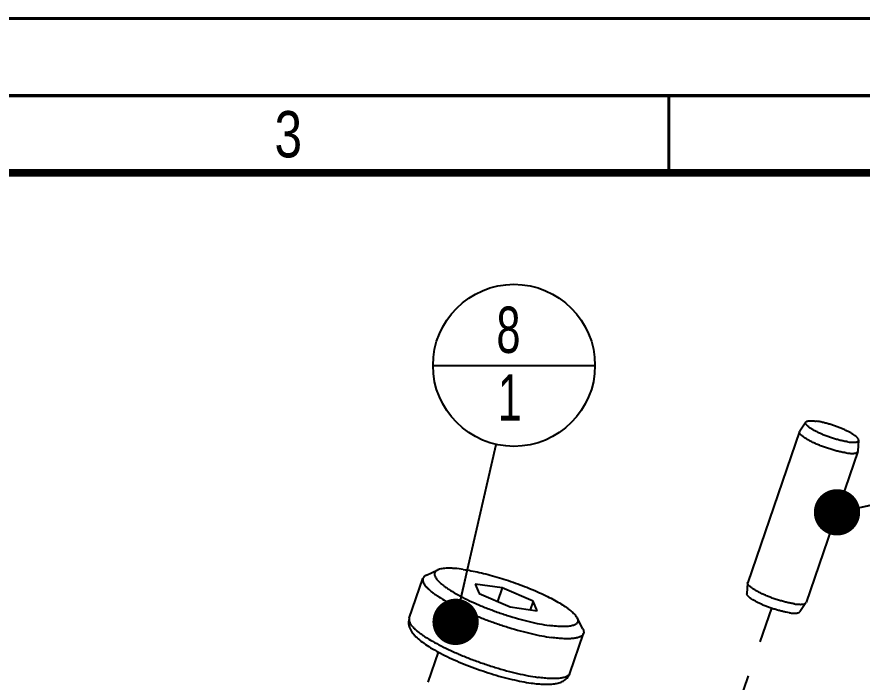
# Model space of a CAD drawing. Header units: millimetres. Extents: x 0 to 420, y 0 to 297.
# Drawn here: x 126.5 to 181.3, y 254 to 297.1 of the extents above; entities that cross this region are included whole.
import ezdxf

# ---------------------------------------------------------------- set-up
doc = ezdxf.new("R2010")
doc.units = ezdxf.units.MM
doc.header["$LTSCALE"] = 23.1
doc.linetypes.add('DASHED', pattern=[0.2, 0.1, -0.1])
doc.layers.get('0').update_dxf_attribs({"linetype": 'CONTINUOUS'})
doc.styles.get("Standard").update_dxf_attribs({"font": 'txt', "width": 0.8})
doc.styles.add('TEXTSTYLE_4', font='txt', dxfattribs={"width": 0.7})
doc.dimstyles.get("Standard").update_dxf_attribs({"dimtxt": 3, "dimasz": 3, "dimexe": 2, "dimexo": 2, "dimtad": 1, "dimdsep": 46, "dimtxsty": 'STANDARD', "dimblk": '_FILLED', "dimblk1": '_FILLED', "dimblk2": '_FILLED', "dimcen": 0.09, "dimadec": 0, "dimazin": 0, "dimtol": 1, "dimtp": 0.01, "dimtm": 0.01, "dimtfac": 1, "dimtofl": 0, "dimtmove": 0, "dimatfit": 3, "dimldrblk": '_FILLED', "dimfxl": 1, "dimtolj": 1, "dimarcsym": 0})

# ---------------------------------------------------------------- blocks, each defined once
blk = doc.blocks.new('_FILLED')
at = {"color": 0, "linetype": 'BYBLOCK'}
blk.add_solid([(0, 0), (-1, 0.167), (-1, -0.167)], dxfattribs=at)
blk = doc.blocks.new('BOM BALLOON 38_BL13', base_point=(158.718, 274.527))
at = {"color": 2, "linetype": 'CONTINUOUS'}
blk.add_line((153.468, 274.527), (163.968, 274.527), dxfattribs=at)
blk.add_circle((158.718, 274.527), 5.25, dxfattribs=at)
at = {"color": 2, "linetype": 'CONTINUOUS', "style": 'TEXTSTYLE_4', "width": 0.7}
for s, p in [('8', (157.578, 275.332)), ('1', (157.664, 270.949))]:
    blk.add_text(s, height=3, dxfattribs=at).set_placement(p)

msp = doc.modelspace()

# ---------------------------------------------------------------- linework, layer by layer
at = {"color": 7, "linetype": 'CONTINUOUS'}
for p, q in [((177.634, 270.851), (177.236, 270.269)), ((177.224, 270.245), (173.867, 260.466)), ((177.224, 270.245), (177.236, 270.269)), ((181.056, 269.676), (181.013, 268.972)), ((181.007, 268.946), (177.65, 259.167)), ((153.043, 260.937), (153.776, 261.273)), ((151.932, 258.141), (152.819, 260.724)), ((156.197, 260.357), (156.457, 259.739)), ((157.951, 260.11), (156.197, 260.357)), ((173.862, 260.44), (173.818, 259.736)), ((156.457, 259.739), (158.471, 258.873)), ((157.951, 260.11), (157.648, 259.227)), ((159.965, 259.244), (157.951, 260.11)), ((159.965, 259.244), (159.774, 258.69)), ((160.225, 258.626), (159.965, 259.244)), ((177.638, 259.143), (177.24, 258.561)), ((177.638, 259.143), (177.65, 259.167)), ((158.471, 258.873), (160.225, 258.626)), ((163.177, 257.458), (162.805, 258.173)), ((162.336, 254.569), (163.223, 257.152)), ((153.157, 254.008), (153.823, 255.949))]:
    msp.add_line(p, q, dxfattribs=at)
at = {"color": 4, "linetype": 'DASHED'}
msp.add_line((175.407, 258.793), (160.614, 215.704), dxfattribs=at)
at = {"color": 7, "linetype": 'CONTINUOUS'}
for points, const_width in [([(420, 297), (0, 297)], 0.199), ([(415, 292), (5, 292)], 0.199), ([(168.75, 287), (168.75, 292)], 0.199), ([(410, 287), (24, 287)], 0.499)]:
    msp.add_lwpolyline(points, dxfattribs=dict(at, const_width=const_width))
for points, knots in [([(180.368, 269.569), (180.297, 269.579), (180.148, 269.604), (179.92, 269.653), (179.679, 269.715), (179.43, 269.788), (179.18, 269.871), (178.932, 269.961), (178.694, 270.057), (178.469, 270.157), (178.263, 270.259), (178.08, 270.36), (177.944, 270.445), (177.851, 270.511), (177.792, 270.557), (177.741, 270.602), (177.698, 270.645), (177.664, 270.685), (177.64, 270.724), (177.624, 270.76), (177.617, 270.793), (177.62, 270.825), (177.629, 270.843), (177.634, 270.851)], [0, 0, 0, 0, 0.068562, 0.143467, 0.223195, 0.306161, 0.390665, 0.474979, 0.557379, 0.636186, 0.709815, 0.776818, 0.835933, 0.862212, 0.886168, 0.907736, 0.926882, 0.943629, 0.958067, 0.970404, 0.981033, 0.9906, 1, 1, 1, 1]), ([(177.634, 270.851), (177.642, 270.863), (177.66, 270.88), (177.688, 270.896), (177.714, 270.907), (177.744, 270.917), (177.792, 270.928), (177.861, 270.938), (177.954, 270.942), (178.061, 270.939), (178.18, 270.929), (178.264, 270.919), (178.307, 270.913)], [0, 0, 0, 0, 0.063201, 0.099797, 0.140493, 0.185686, 0.235631, 0.350188, 0.484548, 0.63832, 0.810648, 1, 1, 1, 1]), ([(181.056, 269.676), (181.057, 269.687), (181.055, 269.708), (181.043, 269.741), (181.024, 269.777), (180.996, 269.814), (180.961, 269.853), (180.918, 269.895), (180.867, 269.938), (180.786, 269.999), (180.667, 270.079), (180.504, 270.174), (180.319, 270.27), (180.115, 270.366), (179.896, 270.46), (179.666, 270.549), (179.43, 270.633), (179.193, 270.71), (178.958, 270.777), (178.73, 270.834), (178.514, 270.88), (178.374, 270.904), (178.307, 270.913)], [0, 0, 0, 0, 0.009772, 0.020902, 0.033815, 0.048761, 0.065861, 0.08517, 0.106685, 0.130366, 0.183944, 0.245158, 0.313006, 0.386312, 0.463763, 0.543949, 0.625398, 0.706611, 0.786094, 0.862384, 0.934126, 1, 1, 1, 1]), ([(180.253, 268.853), (180.176, 268.864), (180.017, 268.891), (179.772, 268.944), (179.513, 269.009), (179.247, 269.087), (178.977, 269.174), (178.711, 269.27), (178.452, 269.373), (178.207, 269.48), (177.981, 269.589), (177.777, 269.698), (177.625, 269.79), (177.518, 269.862), (177.449, 269.913), (177.389, 269.962), (177.337, 270.009), (177.295, 270.055), (177.261, 270.098), (177.237, 270.138), (177.222, 270.176), (177.217, 270.212), (177.221, 270.235), (177.224, 270.245)], [0, 0, 0, 0, 0.067228, 0.140555, 0.218574, 0.299812, 0.382691, 0.465604, 0.546938, 0.625122, 0.698658, 0.766164, 0.826417, 0.853502, 0.878419, 0.901085, 0.921452, 0.939504, 0.955277, 0.968884, 0.980556, 0.990709, 1, 1, 1, 1]), ([(180.368, 269.569), (180.417, 269.562), (180.512, 269.55), (180.647, 269.541), (180.764, 269.541), (180.85, 269.548), (180.91, 269.559), (180.947, 269.569), (180.979, 269.582), (181.005, 269.596), (181.027, 269.613), (181.043, 269.632), (181.053, 269.653), (181.056, 269.669), (181.056, 269.676)], [0, 0, 0, 0, 0.202629, 0.383777, 0.541485, 0.674773, 0.73223, 0.783669, 0.829353, 0.869771, 0.905687, 0.938255, 0.969066, 1, 1, 1, 1]), ([(180.253, 268.853), (180.304, 268.846), (180.402, 268.834), (180.542, 268.824), (180.666, 268.822), (180.773, 268.829), (180.85, 268.842), (180.902, 268.858), (180.933, 268.871), (180.96, 268.886), (180.981, 268.904), (180.998, 268.924), (181.005, 268.938), (181.007, 268.946)], [0, 0, 0, 0, 0.196265, 0.373286, 0.529362, 0.663562, 0.775601, 0.823536, 0.866389, 0.904609, 0.938885, 0.970233, 1, 1, 1, 1]), ([(181.007, 268.946), (181.008, 268.948), (181.011, 268.956), (181.012, 268.965), (181.013, 268.972)], [0, 0, 0, 0, 0.247529, 1, 1, 1, 1]), ([(155.426, 261.309), (155.245, 261.334), (154.983, 261.364), (154.646, 261.383), (154.425, 261.384), (154.227, 261.375), (154.053, 261.354), (153.904, 261.322), (153.815, 261.291), (153.776, 261.273)], [0, 0, 0, 0, 0.328759, 0.474622, 0.607201, 0.726079, 0.831048, 0.922168, 1, 1, 1, 1]), ([(153.043, 260.937), (153.015, 260.925), (152.964, 260.897), (152.898, 260.847), (152.848, 260.789), (152.826, 260.746), (152.819, 260.724)], [0, 0, 0, 0, 0.289887, 0.547294, 0.780307, 1, 1, 1, 1]), ([(153.776, 261.273), (153.743, 261.257), (153.682, 261.224), (153.621, 261.166), (153.589, 261.115), (153.573, 261.075), (153.564, 261.032), (153.562, 260.971), (153.58, 260.886), (153.629, 260.781), (153.706, 260.669), (153.811, 260.55), (153.942, 260.424), (154.099, 260.293), (154.282, 260.156), (154.568, 259.961), (154.983, 259.713), (155.541, 259.42), (156.164, 259.127), (156.838, 258.843), (157.545, 258.575), (158.268, 258.328), (158.99, 258.11), (159.692, 257.925), (160.358, 257.778), (160.789, 257.703), (160.996, 257.674)], [0, 0, 0, 0, 0.012686, 0.023543, 0.028549, 0.033438, 0.038357, 0.043448, 0.054611, 0.067728, 0.083237, 0.101362, 0.122185, 0.14571, 0.171879, 0.200598, 0.265132, 0.338011, 0.41763, 0.502168, 0.58966, 0.678055, 0.765277, 0.849282, 0.928123, 1, 1, 1, 1]), ([(155.426, 261.309), (155.593, 261.285), (155.941, 261.227), (156.477, 261.116), (157.042, 260.978), (157.626, 260.816), (158.22, 260.632), (158.814, 260.43), (159.398, 260.212), (159.962, 259.982), (160.498, 259.745), (160.996, 259.504), (161.448, 259.263), (161.847, 259.026), (162.14, 258.829), (162.342, 258.675), (162.47, 258.567), (162.581, 258.463), (162.674, 258.364), (162.748, 258.269), (162.788, 258.204), (162.805, 258.173)], [0, 0, 0, 0, 0.06232, 0.129867, 0.201588, 0.276393, 0.353107, 0.430523, 0.507423, 0.582596, 0.654867, 0.723114, 0.786299, 0.843492, 0.893904, 0.916374, 0.936942, 0.955575, 0.972267, 0.987049, 1, 1, 1, 1]), ([(152.819, 260.724), (152.809, 260.696), (152.799, 260.634), (152.813, 260.536), (152.854, 260.431), (152.921, 260.32), (153.013, 260.202), (153.13, 260.077), (153.272, 259.947), (153.439, 259.812), (153.628, 259.672), (153.921, 259.473), (154.34, 259.221), (154.899, 258.921), (155.522, 258.621), (156.196, 258.327), (156.907, 258.045), (157.64, 257.781), (158.381, 257.54), (159.115, 257.327), (159.826, 257.146), (160.5, 257.002), (160.937, 256.928), (161.147, 256.898)], [0, 0, 0, 0, 0.009291, 0.019443, 0.031116, 0.044723, 0.060496, 0.078548, 0.098915, 0.121582, 0.146497, 0.173583, 0.233836, 0.301342, 0.374878, 0.453062, 0.534397, 0.617309, 0.700188, 0.781426, 0.859447, 0.93277, 1, 1, 1, 1]), ([(176.896, 259.075), (176.821, 259.086), (176.667, 259.112), (176.429, 259.162), (176.178, 259.225), (175.918, 259.3), (175.656, 259.384), (175.396, 259.476), (175.142, 259.575), (174.901, 259.679), (174.675, 259.785), (174.471, 259.891), (174.292, 259.996), (174.16, 260.083), (174.071, 260.151), (174.015, 260.199), (173.967, 260.244), (173.928, 260.288), (173.898, 260.329), (173.876, 260.368), (173.863, 260.405), (173.861, 260.429), (173.862, 260.44)], [0, 0, 0, 0, 0.065878, 0.137617, 0.21391, 0.293395, 0.374609, 0.456059, 0.536246, 0.613697, 0.687003, 0.754853, 0.816065, 0.869641, 0.893323, 0.914835, 0.934144, 0.951244, 0.966187, 0.9791, 0.990229, 1, 1, 1, 1]), ([(173.862, 260.44), (173.862, 260.442), (173.863, 260.451), (173.865, 260.46), (173.867, 260.466)], [0, 0, 0, 0, 0.25412, 1, 1, 1, 1]), ([(176.567, 258.499), (176.5, 258.508), (176.36, 258.532), (176.144, 258.578), (175.917, 258.635), (175.682, 258.702), (175.444, 258.779), (175.208, 258.863), (174.978, 258.952), (174.759, 259.046), (174.555, 259.142), (174.37, 259.238), (174.208, 259.333), (174.089, 259.413), (174.008, 259.474), (173.957, 259.517), (173.913, 259.559), (173.878, 259.598), (173.85, 259.635), (173.831, 259.671), (173.819, 259.704), (173.817, 259.725), (173.818, 259.736)], [0, 0, 0, 0, 0.065874, 0.137616, 0.213906, 0.293389, 0.374602, 0.456051, 0.536237, 0.613688, 0.686994, 0.754842, 0.816056, 0.869634, 0.893315, 0.91483, 0.934139, 0.951239, 0.966185, 0.979098, 0.990228, 1, 1, 1, 1]), ([(176.896, 259.075), (176.944, 259.068), (177.036, 259.057), (177.167, 259.047), (177.285, 259.044), (177.388, 259.048), (177.464, 259.058), (177.517, 259.071), (177.55, 259.081), (177.579, 259.094), (177.61, 259.112), (177.629, 259.13), (177.638, 259.143)], [0, 0, 0, 0, 0.189379, 0.361701, 0.51547, 0.649832, 0.764393, 0.81433, 0.859518, 0.900213, 0.936806, 1, 1, 1, 1]), ([(151.932, 258.141), (151.92, 258.104), (151.9, 258.031), (151.881, 257.883), (151.893, 257.703), (151.952, 257.504), (152.042, 257.327), (152.153, 257.167), (152.329, 256.963), (152.601, 256.718), (152.987, 256.436), (153.443, 256.151), (153.964, 255.864), (154.544, 255.58), (155.172, 255.301), (155.835, 255.034), (156.522, 254.783), (157.217, 254.555), (157.908, 254.352), (158.579, 254.181), (159.219, 254.043), (159.635, 253.972), (159.836, 253.944)], [0, 0, 0, 0, 0.012256, 0.024091, 0.046998, 0.068701, 0.089298, 0.10956, 0.130189, 0.174502, 0.224678, 0.281386, 0.344357, 0.412807, 0.485635, 0.561534, 0.63907, 0.716747, 0.793065, 0.866569, 0.935938, 1, 1, 1, 1]), ([(162.805, 258.173), (162.819, 258.145), (162.843, 258.09), (162.861, 258.006), (162.857, 257.927), (162.829, 257.856), (162.779, 257.794), (162.709, 257.74), (162.619, 257.696), (162.509, 257.66), (162.38, 257.632), (162.232, 257.612), (162.066, 257.601), (161.81, 257.598), (161.451, 257.617), (161.154, 257.652), (160.996, 257.674)], [0, 0, 0, 0, 0.043043, 0.080545, 0.114381, 0.14713, 0.181638, 0.220331, 0.264905, 0.316384, 0.375335, 0.442027, 0.516507, 0.598706, 0.785482, 1, 1, 1, 1]), ([(176.567, 258.499), (176.611, 258.493), (176.694, 258.483), (176.813, 258.473), (176.92, 258.47), (177.014, 258.474), (177.083, 258.484), (177.13, 258.495), (177.16, 258.505), (177.186, 258.516), (177.214, 258.532), (177.232, 258.549), (177.24, 258.561)], [0, 0, 0, 0, 0.189352, 0.36168, 0.515452, 0.649812, 0.764369, 0.814314, 0.859507, 0.900203, 0.936799, 1, 1, 1, 1]), ([(163.223, 257.152), (163.216, 257.132), (163.196, 257.091), (163.152, 257.037), (163.093, 256.989), (163.02, 256.946), (162.933, 256.91), (162.832, 256.879), (162.718, 256.854), (162.54, 256.828), (162.285, 256.812), (161.944, 256.817), (161.559, 256.845), (161.289, 256.878), (161.147, 256.898)], [0, 0, 0, 0, 0.029765, 0.061112, 0.095386, 0.133601, 0.176453, 0.224386, 0.277678, 0.336478, 0.470675, 0.626739, 0.803735, 1, 1, 1, 1]), ([(163.177, 257.458), (163.191, 257.431), (163.215, 257.378), (163.236, 257.298), (163.24, 257.222), (163.23, 257.174), (163.223, 257.152)], [0, 0, 0, 0, 0.289894, 0.547314, 0.780307, 1, 1, 1, 1]), ([(159.836, 253.944), (159.978, 253.924), (160.25, 253.891), (160.643, 253.863), (161.001, 253.861), (161.328, 253.888), (161.632, 253.949), (161.869, 254.044), (162.043, 254.157), (162.164, 254.269), (162.268, 254.407), (162.317, 254.513), (162.336, 254.569)], [0, 0, 0, 0, 0.154938, 0.296668, 0.425105, 0.541883, 0.65073, 0.758592, 0.815082, 0.874527, 0.936167, 1, 1, 1, 1])]:
    msp.add_open_spline(points, degree=3, knots=knots, dxfattribs=at)
at = {"color": 9, "linetype": 'CONTINUOUS'}
for points, knots in [([(151.932, 258.141), (151.923, 258.113), (151.913, 258.052), (151.926, 257.953), (151.967, 257.848), (152.034, 257.737), (152.126, 257.619), (152.244, 257.494), (152.386, 257.364), (152.552, 257.229), (152.741, 257.089), (153.035, 256.89), (153.453, 256.638), (154.013, 256.338), (154.636, 256.038), (155.309, 255.744), (156.02, 255.462), (156.754, 255.198), (157.495, 254.957), (158.228, 254.744), (158.939, 254.564), (159.613, 254.419), (160.05, 254.345), (160.26, 254.315)], [0, 0, 0, 0, 0.009291, 0.019443, 0.031116, 0.044723, 0.060496, 0.078548, 0.098915, 0.121581, 0.146498, 0.173583, 0.233836, 0.301342, 0.374878, 0.453062, 0.534397, 0.617309, 0.700188, 0.781425, 0.859449, 0.932766, 1, 1, 1, 1]), ([(162.336, 254.569), (162.329, 254.549), (162.309, 254.508), (162.265, 254.454), (162.206, 254.406), (162.133, 254.364), (162.046, 254.327), (161.945, 254.296), (161.831, 254.271), (161.653, 254.245), (161.399, 254.229), (161.058, 254.234), (160.673, 254.262), (160.402, 254.295), (160.26, 254.315)], [0, 0, 0, 0, 0.029765, 0.061111, 0.095386, 0.133603, 0.176452, 0.224387, 0.277679, 0.336472, 0.470681, 0.626744, 0.80371, 1, 1, 1, 1])]:
    msp.add_open_spline(points, degree=3, knots=knots, dxfattribs=at)

# ---------------------------------------------------------------- block references
at = {"color": 2, "linetype": 'CONTINUOUS'}
msp.add_blockref('BOM BALLOON 38_BL13', (158.718, 274.527), dxfattribs=at)

# ---------------------------------------------------------------- texts
at = {"color": 7, "linetype": 'CONTINUOUS', "insert": (143.196, 291), "char_height": 3, "width": 2.4, "attachment_point": 1, "line_spacing_factor": 0.9}
msp.add_mtext('3', dxfattribs=at)

# ---------------------------------------------------------------- leaders
at = {"color": 2, "linetype": 'CONTINUOUS'}
for points in [[(154.933, 257.909), (157.552, 269.409)], [(179.655, 265.005), (194.251, 268.152)]]:
    msp.add_leader(points, dimstyle='STANDARD', override={"dimtad": 0, "dimldrblk": 'DOT'}, dxfattribs=at)

doc.saveas('drawing.dxf')
